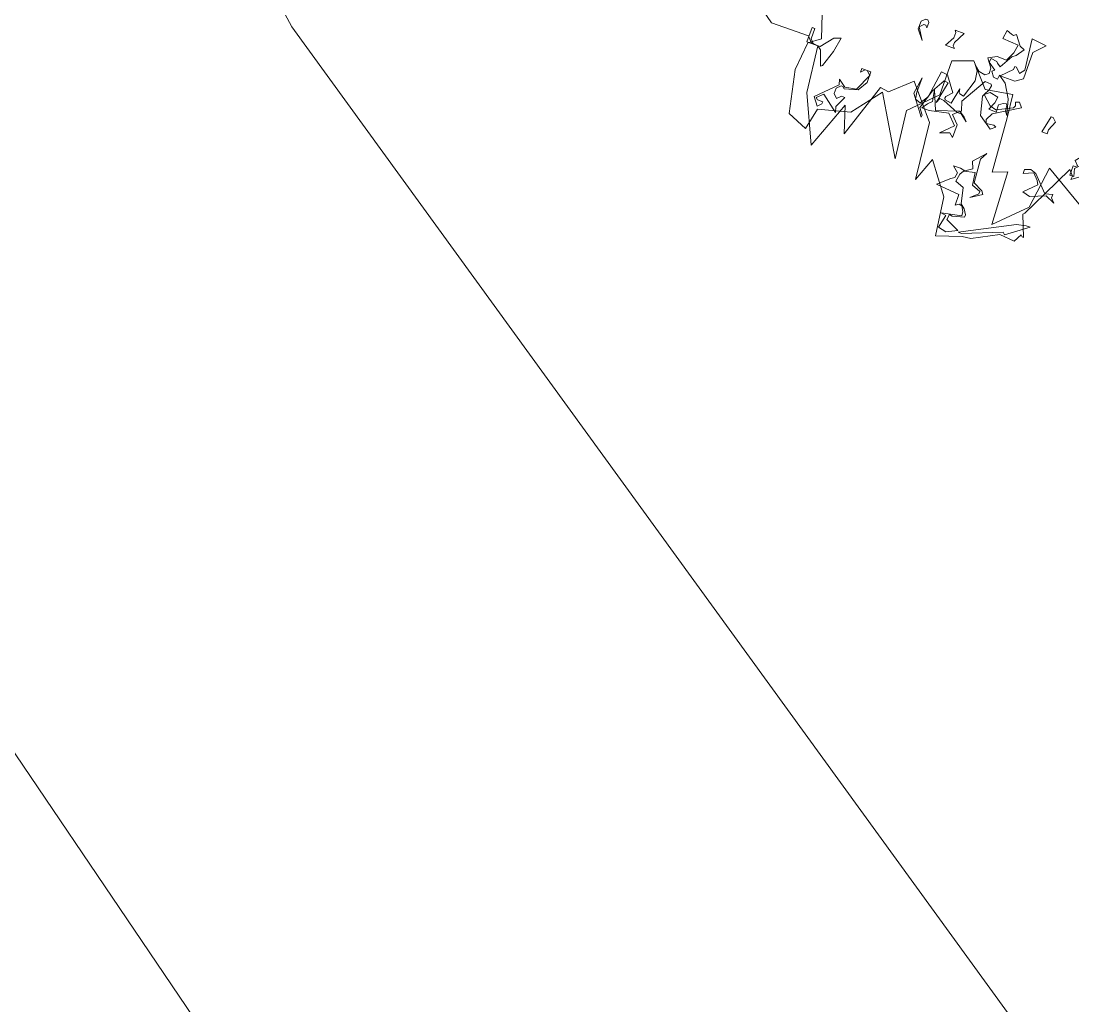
# Model space of a CAD drawing. Header units: metres. Extents: x -71 to 881, y -503 to 661.
# Drawn here: x 200.03 to 210.94, y 542.51 to 552.73 of the extents above; entities that cross this region are included whole.
import ezdxf

# ---------------------------------------------------------------- set-up
doc = ezdxf.new("R2010")
doc.units = ezdxf.units.M
doc.layers.add('04. Pisos', color=8, linetype='Continuous', lineweight=5)
doc.layers.add('ARBRE', color=100, linetype='Continuous', lineweight=13, true_color=0x00ff3f)

# ---------------------------------------------------------------- blocks, each defined once
blk = doc.blocks.new('WMF2', base_point=(0, 0.01))
at = {"color": 251, "lineweight": 0, "true_color": 0x636466}
for points in [[(195.1, -48.95), (190.12, -45.33), (178.29, -45.44), (176.89, -43.78), (174.7, -43.59), (173.01, -29.2), (166.39, -14.78), (160.89, -29.58), (158.19, -21.39), (152.68, -38.14), (149.95, -37.75), (143.85, -43.43), (139.57, -38.33), (135.29, -33.25), (133.39, -15.7), (130.63, -23.1), (123.64, -13.73), (121.99, -1.9), (114.39, -4.34), (111.72, -4.67), (103.98, -8.76), (99.27, -8.35), (97.95, -10.89), (97.46, -10.41), (97.02, -10.37), (99.54, -16.88), (99.06, -17.38), (95.41, -24.9), (90.83, -34.32), (89.42, -32.65), (89.51, -31.56), (81.64, -37.29)], [(100.3, -13.3), (97.37, -13.9), (96.16, -13.9), (102.61, -9.16), (103.21, -9.75), (114.9, -5.14), (116, -5.14), (100.3, -13.3), (100.3, -13.3)], [(122.03, -4.59), (121.2, -8.62), (122.72, -8.94), (116.58, -10.22), (116.74, -11.56), (117.68, -13), (118.53, -13.17), (119.53, -12.5), (119.62, -15.95), (127.05, -16.59), (123.52, -19.64), (122.5, -20.31), (122.25, -21.93), (124.05, -23.52), (121.84, -23.52), (120.32, -23.2), (118.31, -24.55), (119.17, -26.74), (115.88, -30.39), (117.14, -28.09), (116.53, -20.76), (113.49, -19.25), (112.89, -18.34), (116.25, -16.14), (114.07, -18.14), (114, -18.92), (116.7, -19.9), (117.23, -23.8), (120.73, -22.94), (121.42, -21.76), (121.9, -19.39), (119.14, -18.3), (118.02, -13.51), (116.67, -12.35), (115.65, -10.82), (115.72, -10.05), (119.34, -9.11), (120.19, -9.29), (120.53, -7.61), (116.29, -5.59), (119.5, -4.04), (122.03, -4.59), (122.03, -4.59)], [(177.9, -56.66), (174.32, -45.95), (177.81, -43.34), (178.67, -34.61), (175.87, -21.54), (169.72, -18.91), (168.26, -25.61), (158.55, -28.14), (151.66, -37.02), (141.23, -19.49), (142.97, -34.33), (135.13, -42.17), (135.3, -53.01), (129.01, -55.27), (122.91, -48.29), (114.53, -49.68), (113.77, -42.55), (112.45, -25.61), (108.09, -27.35), (107.21, -10.78), (98.49, -19.49), (96.74, -32.59), (81.64, -23.67)], [(95.41, -24.9), (93.1, -25.5), (93.1, -24.4), (91.88, -23.19), (94.81, -24.4), (99.43, -22.59), (101.87, -23.19), (98.33, -26.72), (98.94, -27.82), (100.65, -29.64), (103.57, -28.43), (103.57, -29.64), (101.87, -30.26), (100.05, -29.64), (95.41, -24.9), (95.41, -24.9)], [(169.87, -28.84), (169.25, -28.23), (167.56, -28.23), (167.56, -27.6), (168.66, -26.5), (170.48, -28.84), (164.64, -34.67), (165.12, -36.39), (162.8, -34.67), (159.28, -35.28), (156.97, -40.52), (158.19, -41.62), (158.8, -41.62), (159.88, -40.52), (159.88, -41.62), (156.97, -41.62), (156.97, -38.21), (158.8, -35.28), (162.8, -34.07), (163.41, -34.67), (164.03, -34.67), (165.12, -33.45), (165.12, -31.75), (164.03, -30.53), (162.8, -31.75), (161.71, -31.75), (163.41, -28.23), (162.8, -26.5), (168.04, -30.53), (169.87, -28.84), (169.87, -28.84)], [(127.86, -39.54), (126.03, -38.33), (124.94, -37.24), (127.24, -38.94), (128.46, -38.94), (129.55, -37.85), (127.24, -35.41), (127.24, -31.39), (128.46, -32.48), (131.38, -31.39), (127.86, -34.91), (130.76, -37.85), (136.62, -36.62), (138.93, -36.62), (137.71, -38.33), (136.62, -39.54), (137.23, -43.08), (134.79, -37.24), (127.86, -39.54), (127.86, -39.54)], [(90.23, -35.66), (89.63, -35.66), (89.02, -36.14), (90.23, -37.37), (88.4, -39.67), (90.23, -46.74), (89.02, -45.52), (87.92, -46.74), (85.48, -37.97), (87.31, -37.37), (89.63, -35.05), (89.02, -32.72), (90.23, -32.72), (90.23, -35.66), (90.23, -35.66)], [(120.42, -66.45), (119.65, -67.04), (117.45, -64.06), (115.93, -63.49), (117.61, -61.04), (118.69, -60.22), (120.94, -56.22), (122.15, -57.02), (122.44, -57.42), (124.35, -57.69), (124.6, -56.41), (122.13, -54.73), (122.91, -54.15), (121.8, -52.67), (120.44, -52.47), (120.32, -53.77), (117.85, -52.09), (115.45, -48.04), (114.13, -43.19), (114.93, -44.29), (115.11, -45.98), (115.4, -46.38), (116.35, -46.16), (117.52, -45.28), (117.5, -42.97), (119.86, -43.05), (118.8, -45.54), (118.53, -47.44), (121.17, -47.9), (122.64, -46.8), (121.69, -48.6), (121.49, -49.97), (121.78, -50.35), (123.77, -50.57), (128.28, -42.59), (127.38, -39.75), (128.46, -38.94), (133.52, -40.99), (134.82, -41.11), (135.39, -39.6), (134.06, -46.44), (135.36, -46.55), (137.61, -42.55), (139.52, -36.52), (138.12, -34.62), (138.22, -33.95), (142.72, -39.97), (141.89, -45.21), (141.95, -40.55), (141.61, -38.48), (139.96, -37.89), (138.27, -40.36), (137.04, -48.82), (135.07, -48.6), (131.68, -44.07), (133.27, -42.27), (133.42, -41.67), (133.14, -41.28), (131.16, -40.93), (130.09, -45.87), (129.9, -44.79), (129.67, -44.48), (128.38, -44.23), (126.63, -49.66), (127.08, -52.73), (128.25, -54.29), (126.47, -52.71), (124.5, -52.36), (123.39, -53.17), (123.49, -54.92), (125.42, -57.49), (122.86, -58.8), (119.88, -58.72), (118.5, -61.58), (118.12, -64.16), (123.08, -64.47), (122.69, -67.2), (121.11, -66.56), (120.42, -66.45), (120.42, -66.45)], [(122.64, -46.8), (119.8, -44.2), (117.78, -43.62), (113.05, -45.94), (112.69, -46.71), (113.05, -47.75), (111.9, -48.16), (110.76, -46.76), (118.41, -42.1), (119.56, -39.88), (119.15, -38.74), (116.82, -39.05), (116.04, -38.68), (117.45, -37.54), (121.56, -40.46), (122.95, -46.17), (122.64, -46.8), (122.64, -46.8)], [(174.7, -43.59), (178.13, -43.59), (178.13, -48.16), (177.26, -48.16), (177.26, -44.83), (176.02, -43.59), (173.91, -43.59), (170.9, -47.37), (168.8, -48.16), (169.68, -43.59), (171.36, -38.49), (171.81, -38.05), (173.47, -42.7), (174.7, -43.59), (174.7, -43.59)], [(99.65, -46.23), (100.87, -43.31), (100.87, -42.08), (102.57, -42.08), (101.47, -47.33), (100.87, -47.33), (99.65, -46.23), (99.65, -46.23)], [(113.17, -63.62), (113.17, -55.18), (115.36, -53.65), (120.07, -53.65), (116.91, -56.82), (116.91, -57.81), (116.37, -57.81), (114.82, -56.28), (113.72, -57.81), (114.82, -67.35), (110.12, -66.81), (113.17, -63.62), (113.17, -63.62)], [(136.37, -58.45), (136.37, -57.37), (135.76, -56.76), (138.68, -56.76), (136.98, -59.69), (136.98, -61.39), (137.47, -62), (134.54, -62), (136.37, -58.45), (136.37, -58.45)], [(147.98, -61.05), (146.87, -62.15), (146.26, -62.15), (145.66, -61.53), (145.66, -59.83), (146.26, -60.44), (146.87, -60.44), (147.98, -59.23), (145.66, -55.68), (147.98, -58.61), (147.98, -61.05), (147.98, -61.05)]]:
    blk.add_lwpolyline(points, dxfattribs=at)

msp = doc.modelspace()

# ---------------------------------------------------------------- linework, layer by layer
at = {"layer": '04. Pisos'}
for points in [[(187.546, 563.479), (204.135, 538.963), (219.468, 517)], [(237.454, 504.971), (202.835, 552.668)]]:
    msp.add_lwpolyline(points, dxfattribs=at)
msp.add_arc((212.6, 558.082), 11.165, 143.513, 209.0032, dxfattribs=at)

# ---------------------------------------------------------------- block references
at = {"layer": 'ARBRE', "color": 251, "lineweight": 5, "true_color": 0x636466, "xscale": 0.03451886634015593, "yscale": 0.03451886634015593, "zscale": 0.03451886634015593, "rotation": 160.1685466476646}
msp.add_blockref('WMF2', (213.45, 549.012), dxfattribs=at)

doc.saveas('drawing.dxf')
